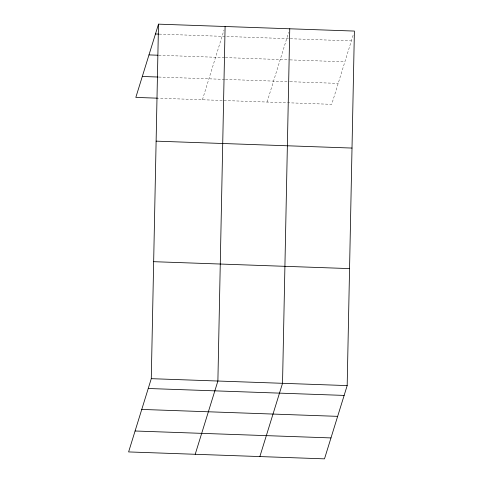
<?xml version="1.0" encoding="UTF-8"?>
<svg xmlns="http://www.w3.org/2000/svg" width="483" height="483" viewBox="0 0 483 483"><rect width="100%" height="100%" fill="white"/><g stroke="black" fill="none" stroke-linecap="round" stroke-linejoin="round"><path stroke-width="0.36" stroke-dasharray="2.42 1.81" d="M202.425 99.758L224.015 30.012M267.075 102.04L288.665 32.295M353.091 35.277L331.718 104.328L158.273 98.2M159.203 34.106L351.352 40.892M158.708 55.249L224.601 57.58M225.356 57.604L289.251 59.862M289.999 59.886L344.874 61.824M158.768 77.057L224.692 79.381M225.446 79.411L289.335 81.669M290.09 81.693L338.197 83.396"/><path stroke-width="0.72" d="M151.282 378.672L158.502 24.15L354.395 31.069L347.174 385.591L324.498 458.85L128.605 451.931L151.282 378.672L347.174 385.591M225.102 26.505L217.887 381.027L195.21 454.286M289.752 28.787L282.531 383.309L259.854 456.568M158.502 24.15L135.826 97.409L157.524 98.176M155.46 33.973L158.454 34.082M148.981 54.905L157.959 55.225M142.304 76.471L158.019 77.026M156.118 141.145L352.01 148.064M153.666 261.683L349.559 268.602M148.245 388.495L344.137 395.414M141.761 409.427L337.653 416.352M135.083 430.999L330.982 437.918"/></g></svg>
